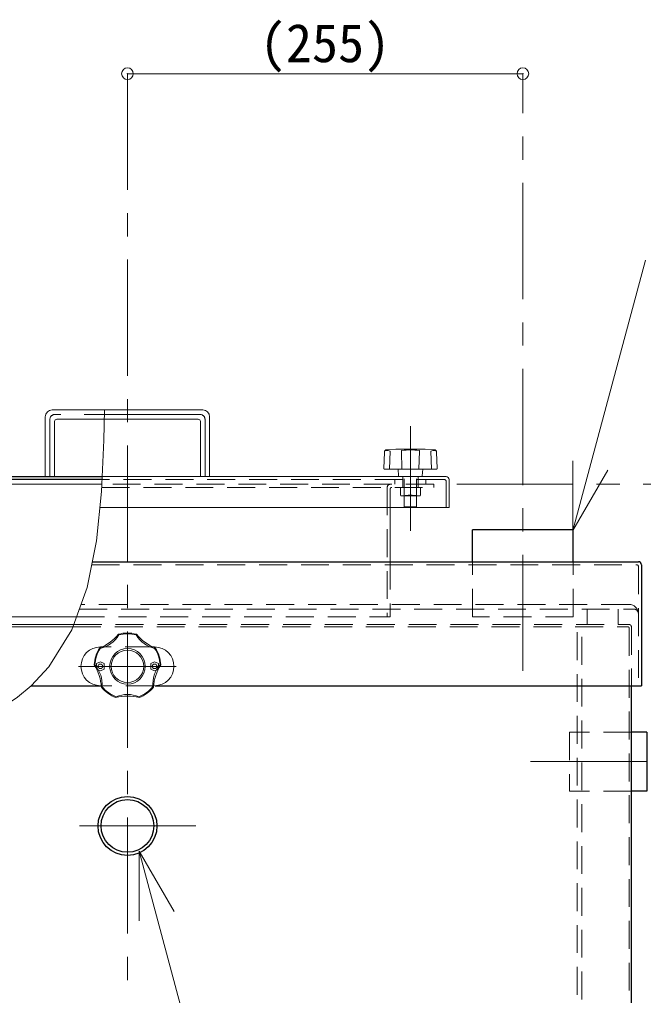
# Model space of a CAD drawing. Units: millimetres at full size, sheet at 1:15; details may follow other scales. Extents: x -3184 to 2891, y -2037 to 2178.
# Drawn here: x -216 to 186, y -550 to 80 of the extents above; entities that cross this region are included whole.
import ezdxf
from ezdxf.enums import TextEntityAlignment as Align

# ---------------------------------------------------------------- set-up
doc = ezdxf.new("R2010")
doc.units = ezdxf.units.MM
doc.header["$LTSCALE"] = 15
doc.header["$PDMODE"] = 32
doc.header["$PDSIZE"] = 7.5
doc.linetypes.add('CHAIN1', pattern=[8, 5, -1, 1, -1])
doc.linetypes.add('DASHED1', pattern=[1.8, 1.2, -0.6])
doc.layers.add('0-0', color=7, linetype='Continuous', lineweight=18)
doc.styles.add('ＭＳ ゴシック', font='')
doc.styles.get('ＭＳ ゴシック').set_extended_font_data('MS Gothic')

msp = doc.modelspace()

# ---------------------------------------------------------------- linework, layer by layer
at = {"layer": '0-0', "color": 4, "linetype": 'CHAIN1', "lineweight": 9}
for p, q in [((-146.7, 45.37), (-146.7, -1312.13)), ((108.3, -340.13), (108.3, 45.37)), ((-99.7, -174.63), (-193.7, -174.63)), ((-196.7, -177.63), (-196.7, -214.63)), ((-96.7, -177.63), (-96.7, -214.63)), ((35.8, -249.63), (35.8, -182.03)), ((65.8, -219.63), (798.3, -219.63)), ((-178.2, -337.13), (-115.2, -337.13)), ((113.3, -398.63), (603.3, -398.63)), ((-102.7, -440.13), (-190.7, -440.13))]:
    msp.add_line(p, q, dxfattribs=at)
at = {"layer": '0-0', "color": 4, "lineweight": 9}
for p, q in [((-146.7, 45.37), (108.3, 45.37)), ((-199.7, -176.13), (-199.7, -214.63)), ((-161.42, -171.63), (-195.2, -171.63)), ((-193.7, -179.13), (-193.7, -214.63)), ((-192.2, -177.63), (-161.58, -177.63)), ((-163.24, -219.63), (-316.2, -219.63)), ((22.8, -269.63), (22.8, -234.63)), ((-314.2, -305.13), (-179.53, -305.13)), ((-436.7, -310.13), (-181.33, -310.13)), ((-436.7, -311.63), (-181.87, -311.63))]:
    msp.add_line(p, q, dxfattribs=at)
at = {"layer": '0-0'}
for p, q in [((140.59, -249.52), (187.36, -74.97)), ((-98.2, -171.63), (-161.42, -171.63)), ((-93.7, -176.13), (-93.7, -214.63)), ((-161.58, -177.63), (-101.2, -177.63)), ((-99.7, -179.13), (-99.7, -214.63)), ((18.63, -209.42), (18.97, -198.9)), ((26.39, -197.04), (20.48, -197.35)), ((22.25, -209.83), (22.64, -198.19)), ((26.81, -197.03), (44.79, -197.03)), ((30.31, -209.83), (29.93, -198.19)), ((41.28, -209.83), (41.67, -198.19)), ((45.21, -197.04), (51.11, -197.35)), ((49.35, -209.83), (48.96, -198.19)), ((52.97, -209.42), (52.63, -198.9)), ((140.59, -249.52), (140.59, -204.52)), ((52.57, -209.83), (19.03, -209.83)), ((28.17, -214.26), (27.8, -209.83)), ((43.43, -214.26), (43.8, -209.83)), ((140.59, -249.52), (163.09, -210.55)), ((-163.01, -214.63), (58.8, -214.63)), ((60.8, -216.63), (60.8, -234.63)), ((60.8, -234.63), (-164.5, -234.63)), ((-164.2, -324.63), (-163.14, -324.63)), ((-130.27, -324.63), (-129.2, -324.63)), ((-139.11, -456.44), (-139.11, -501.44)), ((-139.11, -456.44), (-116.61, -495.41))]:
    msp.add_line(p, q, dxfattribs=at)
at = {"layer": '0-0', "color": 5, "lineweight": 25}
for p, q in [((-352.2, -214.63), (-163.01, -214.63)), ((-163.1, -216.63), (-351.2, -216.63)), ((140.8, -249.13), (75.8, -249.13)), ((75.8, -269.63), (75.8, -249.13)), ((140.8, -269.63), (140.8, -249.13)), ((-169.37, -269.63), (182.8, -269.63)), ((184.8, -271.63), (184.8, -349.63)), ((-208.71, -349.63), (-163.59, -349.63)), ((-128.81, -349.63), (184.8, -349.63)), ((178.3, -1232.63), (178.3, -349.63)), ((188.3, -379.63), (178.3, -379.63))]:
    msp.add_line(p, q, dxfattribs=at)
at = {"layer": '0-0', "color": 4, "linetype": 'DASHED1', "lineweight": 9}
for p, q in [((50.8, -219.63), (-163.24, -219.63)), ((57.8, -216.63), (-163.1, -216.63)), ((25.8, -216.63), (25.8, -219.63)), ((30.8, -221.63), (30.8, -214.63)), ((31.8, -234.13), (31.8, -214.63)), ((39.8, -234.13), (39.8, -214.63)), ((40.8, -221.63), (40.8, -214.63)), ((45.8, -216.63), (45.8, -219.63)), ((50.8, -219.63), (50.8, -221.63)), ((58.8, -217.63), (58.8, -234.63)), ((-163.33, -221.63), (50.8, -221.63)), ((20.8, -221.63), (20.8, -305.13)), ((22.8, -222.63), (22.8, -234.63)), ((29.3, -221.93), (29.3, -226.63)), ((29.55, -227.13), (29.3, -226.63)), ((35.8, -221.93), (35.8, -226.63)), ((42.3, -221.93), (42.3, -226.63)), ((31.8, -234.13), (32.3, -234.63)), ((31.8, -234.13), (39.8, -234.13)), ((39.3, -234.63), (39.8, -234.13)), ((22.8, -269.63), (22.8, -305.13)), ((149.8, -310.13), (149.8, -300.13)), ((-179.53, -305.13), (22.8, -305.13)), ((-130.27, -324.63), (-163.14, -324.63)), ((-166.7, -335.38), (-164.2, -334.13)), ((-166.7, -335.38), (-166.7, -338.88)), ((-164.2, -340.13), (-166.7, -338.88)), ((-164.2, -334.13), (-161.7, -335.38)), ((-161.7, -338.88), (-164.2, -340.13)), ((-161.7, -335.38), (-161.7, -338.88)), ((-129.2, -334.13), (-131.7, -335.38)), ((-131.7, -335.38), (-131.7, -338.88)), ((-131.7, -338.88), (-129.2, -340.13)), ((-126.7, -335.38), (-129.2, -334.13)), ((-129.2, -340.13), (-126.7, -338.88)), ((-126.7, -335.38), (-126.7, -338.88))]:
    msp.add_line(p, q, dxfattribs=at)
at = {"layer": '0-0', "linetype": 'DASHED1'}
for p, q in [((140.8, -305.13), (140.8, -269.63)), ((-169.77, -271.63), (181.8, -271.63)), ((182.8, -272.63), (182.8, -349.63)), ((-177.72, -300.13), (179.8, -300.13)), ((176.8, -297.13), (-176.64, -297.13)), ((169.8, -310.13), (169.8, -300.13)), ((-181.87, -311.63), (176.05, -311.63)), ((-181.33, -310.13), (176.8, -310.13)), ((143.3, -1197.13), (143.3, -310.13)), ((146.3, -1200.13), (146.3, -311.63)), ((176.8, -312.38), (176.8, -1231.88)), ((178.3, -311.63), (178.3, -349.63)), ((-129.81, -349.63), (-163.59, -349.63)), ((178.3, -417.63), (138.3, -417.63))]:
    msp.add_line(p, q, dxfattribs=at)
at = {"layer": '0-0'}
for points in [[(-344.2, -561.35), (-339.89, -549.04), (-334.93, -526.2), (-331.72, -502.22), (-328.68, -478.14), (-324.23, -455.04), (-316.79, -433.96), (-310.48, -423.08), (-303.46, -414.46), (-288.67, -401.4), (-271.5, -389.94), (-253.13, -379.27), (-234.78, -368.56), (-217.63, -357.02), (-208.71, -349.63), (-197.41, -337.55), (-182.57, -313.55), (-172.68, -286.17), (-166.67, -256.13), (-163.45, -224.19), (-161.94, -191.08), (-161.42, -171.63)], [(-139.11, -456.44), (-88.54, -645.18), (0.45, -645.18)]]:
    msp.add_lwpolyline(points, dxfattribs=at)
at = {"layer": '0-0', "color": 4, "linetype": 'DASHED1', "lineweight": 9}
msp.add_lwpolyline([(29.55, -227.13), (42.05, -227.13), (42.3, -226.63)], dxfattribs=at)
at = {"layer": '0-0', "linetype": 'DASHED1'}
for points in [[(140.8, -305.13), (75.8, -305.13), (75.8, -269.63)], [(178.3, -379.63), (138.3, -379.63), (138.3, -417.63)]]:
    msp.add_lwpolyline(points, dxfattribs=at)
at = {"layer": '0-0', "color": 5, "lineweight": 25}
msp.add_lwpolyline([(188.3, -379.63), (188.3, -417.63), (178.3, -417.63)], dxfattribs=at)
at = {"layer": '0-0', "color": 4, "lineweight": 9}
msp.add_circle((-146.7, -337.13), 11.5, dxfattribs=at)
at = {"layer": '0-0'}
msp.add_circle((-146.7, -337.13), 10.5, dxfattribs=at)
at = {"layer": '0-0', "color": 4, "linetype": 'DASHED1', "lineweight": 9}
for centre in [(-164.2, -337.13), (-129.2, -337.13)]:
    msp.add_circle(centre, 1.5, dxfattribs=at)
at = {"layer": '0-0', "color": 5, "lineweight": 25}
for radius in [19, 17]:
    msp.add_circle((-146.7, -440.13), radius, dxfattribs=at)
at = {"layer": '0-0', "color": 4, "lineweight": 9}
for centre, radius in [((-195.2, -176.13), 4.5), ((-192.2, -179.13), 1.5)]:
    msp.add_arc(centre, radius, 90, 180, dxfattribs=at)
at = {"layer": '0-0', "color": 4, "linetype": 'CHAIN1', "lineweight": 9}
for centre, start, end in [((-193.7, -177.63), 90, 180), ((-99.7, -177.63), 0, 90)]:
    msp.add_arc(centre, 3, start, end, dxfattribs=at)
at = {"layer": '0-0'}
for centre, radius, start, end in [((-98.2, -176.13), 4.5, 0, 90), ((-101.2, -179.13), 1.5, 0, 90), ((20.57, -198.95), 1.6, 93.01913, 178.15415), ((20.19, -199.49), 1.66, 93.02757, 128.73305), ((20.26, -205.8), 7.97, 72.62002, 91.09064), ((26.81, -205.03), 8, 90, 93.01913), ((30.33, -198.18), 0.4, 97.29873, 181.90915), ((35.8, -240.9), 43.47, 82.70127, 97.29873), ((41.27, -198.18), 0.4, 358.09085, 82.70127), ((44.79, -205.03), 8, 86.98087, 90), ((51.34, -205.8), 7.97, 88.90936, 107.37998), ((51.03, -198.95), 1.6, 1.84585, 86.98087), ((51.4, -199.49), 1.66, 51.26695, 86.97243), ((19.03, -209.43), 0.4, 178.15415, 270), ((52.57, -209.43), 0.4, 270, 1.84585), ((28.57, -214.23), 0.4, 184.76364, 270), ((43.03, -214.23), 0.4, 270, 355.23636), ((58.8, -216.63), 2, 0, 90), ((-175.54, -297.43), 29.89, 291.41115, 320.58885), ((-168.45, -307.19), 18.83, 283.0119, 328.9881), ((-146.7, -337.13), 21.5, 74.5, 105.5), ((-146.7, -337.13), 21, 74.5, 105.5), ((-124.95, -307.19), 18.83, 211.0119, 256.9881), ((-117.86, -297.43), 29.89, 219.41115, 248.58885), ((-164.2, -337.13), 12.5, 90, 270), ((-146.7, -337.13), 21.5, 146.5, 177.5), ((-146.7, -337.13), 21, 146.5, 177.5), ((-129.2, -337.13), 12.5, 270, 90), ((-146.7, -337.13), 21, 2.5, 33.5), ((-146.7, -337.13), 21.5, 2.5, 33.5), ((-193.37, -352.29), 29.89, 3.41115, 32.58885), ((-181.9, -348.57), 18.83, 355.0119, 40.9881), ((-111.51, -348.57), 18.83, 139.0119, 184.9881), ((-100.04, -352.29), 29.89, 147.41115, 176.58885), ((-146.7, -337.13), 21.5, 218.5, 249.5), ((-146.7, -337.13), 21, 218.5, 249.5), ((-146.7, -337.13), 21, 290.5, 321.5), ((-146.7, -337.13), 21.5, 290.5, 321.5), ((-146.7, -386.2), 29.89, 75.41115, 104.58885), ((-146.7, -374.14), 18.83, 67.0119, 112.9881)]:
    msp.add_arc(centre, radius, start, end, dxfattribs=at)
at = {"layer": '0-0', "color": 4, "linetype": 'DASHED1', "lineweight": 9}
for centre, radius, start, end in [((22.8, -221.63), 2, 90, 180), ((57.8, -217.63), 1, 0, 90), ((23.8, -222.63), 1, 90, 180), ((29.6, -221.93), 0.3, 90, 180), ((25.62, -138.68), 88.54, 272.54473, 276.60311), ((35.5, -221.93), 0.3, 0, 90), ((36.1, -221.93), 0.3, 90, 180), ((45.98, -138.68), 88.54, 263.39689, 267.45527), ((42, -221.93), 0.3, 0, 90)]:
    msp.add_arc(centre, radius, start, end, dxfattribs=at)
at = {"layer": '0-0', "color": 5, "lineweight": 25}
msp.add_arc((182.8, -271.63), 2, 0, 90, dxfattribs=at)
at = {"layer": '0-0', "linetype": 'DASHED1'}
for centre, radius in [((181.8, -272.63), 1), ((176.8, -303.13), 6), ((179.8, -303.13), 3), ((176.05, -312.38), 0.75), ((176.8, -311.63), 1.5)]:
    msp.add_arc(centre, radius, 0, 90, dxfattribs=at)
at = {"layer": '0-0', "color": 1}
for p in [(-146.7, 45.37), (108.3, 45.37)]:
    msp.add_point(p, dxfattribs=at)

# ---------------------------------------------------------------- texts
at = {"layer": '0-0', "style": 'ＭＳ ゴシック'}
msp.add_text('(255)', height=24.74, dxfattribs=at).set_placement((-61.39, 45.37), align=Align.BOTTOM_LEFT)

doc.saveas('drawing.dxf')
